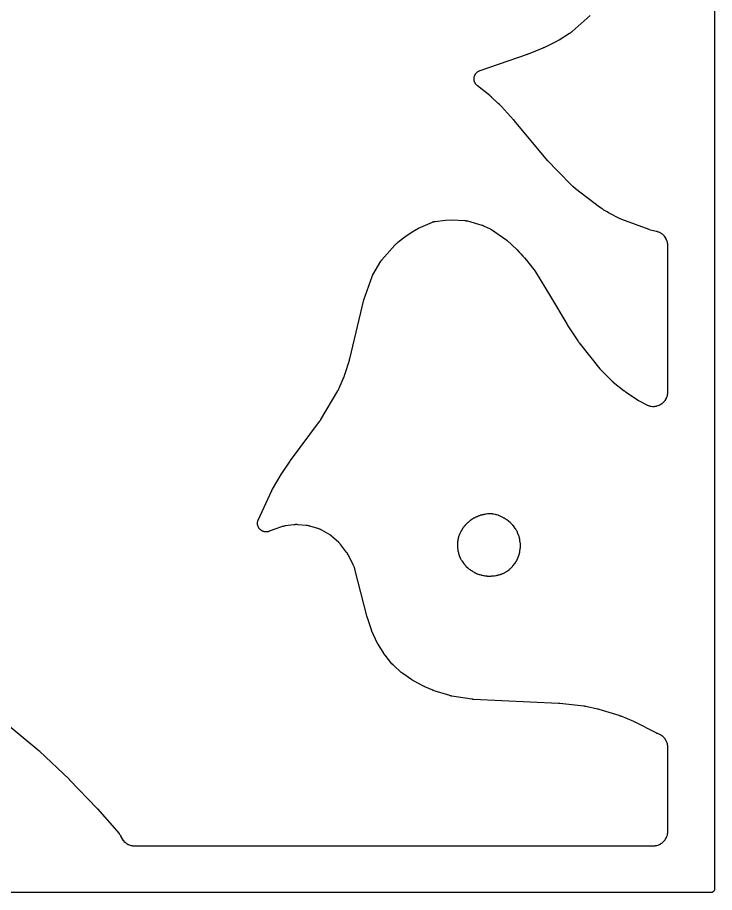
# Model space of a CAD drawing. Header units: millimetres. Extents: x 0 to 300, y 0 to 300.
# Drawn here: x 180.5 to 300, y -0.1 to 150 of the extents above; entities that cross this region are included whole.
import ezdxf

# ---------------------------------------------------------------- set-up
doc = ezdxf.new("R2010")
doc.units = ezdxf.units.MM
doc.layers.add('CUT', color=7, linetype='CONTINUOUS')

msp = doc.modelspace()

# ---------------------------------------------------------------- linework, layer by layer
at = {"layer": 'CUT'}
for points in [[(300.0045, 298.5625), (300.0045, 1.4375), (300.0045, 0.5522), (300.0009, 0.4788), (299.9923, 0.4206), (299.978, 0.3635), (299.9582, 0.3082), (299.933, 0.255), (299.9028, 0.2046), (299.8678, 0.1573), (299.8283, 0.1137), (299.7847, 0.0743), (299.7375, 0.0392), (299.687, 0.009), (299.6339, -0.0162), (299.5785, -0.036), (299.5214, -0.0503), (299.4633, -0.0589), (299.3898, -0.0625), (298.5045, -0.0625), (1.4375, -0.0625)], [(176.9779, 30.1653), (184.1324, 24.2944), (184.1376, 24.2901), (184.1496, 24.2801), (184.1547, 24.2757), (184.167, 24.2654), (184.1733, 24.26), (184.1878, 24.2475), (184.194, 24.2421), (184.2012, 24.2358), (184.2074, 24.2303), (184.2218, 24.2174), (184.2279, 24.2119), (184.231, 24.2091), (184.2382, 24.2025), (184.2549, 24.1869), (184.262, 24.1802), (189.3287, 19.3594), (189.3394, 19.3492), (189.3503, 19.3387), (189.3539, 19.3351), (189.3628, 19.3264), (189.3666, 19.3227), (189.3709, 19.3184), (189.3747, 19.3146), (189.3835, 19.3057), (189.3868, 19.3024), (189.3938, 19.2952), (189.4038, 19.2849), (189.4082, 19.2803), (194.1324, 14.3379), (194.1413, 14.3286), (194.1503, 14.319), (194.1533, 14.3157), (194.1607, 14.3078), (194.1638, 14.3044), (194.1675, 14.3005), (194.1706, 14.2971), (194.1779, 14.289), (194.1806, 14.286), (194.1865, 14.2795), (194.1948, 14.2702), (194.1985, 14.266), (197.904, 10.0545), (197.9292, 10.0245), (197.9742, 9.9686), (198.0206, 9.9056), (198.0497, 9.8622), (198.0904, 9.7954), (198.1156, 9.7497), (198.1504, 9.6795), (198.1796, 9.6136), (198.194, 9.5793), (198.2146, 9.5271), (198.2252, 9.5017), (198.2973, 9.341), (198.3226, 9.2909), (198.4129, 9.1313), (198.4436, 9.0826), (198.548, 8.9335), (198.5833, 8.888), (198.7015, 8.7496), (198.7409, 8.7077), (198.8719, 8.5812), (198.9151, 8.5432), (199.0576, 8.4299), (199.1043, 8.3963), (199.257, 8.2971), (199.3067, 8.2681), (199.4682, 8.1841), (199.5205, 8.16), (199.6893, 8.0918), (199.7436, 8.0728), (199.9181, 8.0211), (199.9741, 8.0074), (200.1527, 7.9727), (200.2097, 7.9644), (200.3934, 7.9468), (200.4221, 7.9447), (200.4783, 7.942), (200.4927, 7.9415), (200.5862, 7.9392), (200.6006, 7.939), (264.516, 7.939), (289.4419, 7.939), (289.4567, 7.9392), (289.5523, 7.9416), (289.567, 7.9421), (289.6245, 7.9449), (289.6538, 7.9471), (289.8417, 7.9656), (289.8999, 7.9742), (290.0825, 8.0106), (290.1396, 8.0249), (290.3177, 8.0789), (290.3732, 8.0987), (290.5451, 8.17), (290.5984, 8.1952), (290.7625, 8.2829), (290.813, 8.3132), (290.9678, 8.4166), (291.0151, 8.4517), (291.159, 8.5698), (291.2026, 8.6093), (291.3343, 8.7409), (291.3738, 8.7846), (291.4919, 8.9285), (291.527, 8.9757), (291.6304, 9.1305), (291.6607, 9.181), (291.7484, 9.3452), (291.7736, 9.3984), (291.8448, 9.5704), (291.8647, 9.6258), (291.9187, 9.804), (291.933, 9.8611), (291.9693, 10.0437), (291.978, 10.1019), (291.9965, 10.2897), (291.9986, 10.3191), (292.0014, 10.3765), (292.002, 10.3912), (292.0043, 10.4869), (292.0045, 10.5016), (292.0045, 24.7385), (292.0043, 24.7534), (292.0019, 24.8501), (292.0014, 24.865), (291.9985, 24.923), (291.9963, 24.9527), (291.9774, 25.1425), (291.9686, 25.2014), (291.9315, 25.3859), (291.9168, 25.4436), (291.8616, 25.6234), (291.8414, 25.6794), (291.7686, 25.8529), (291.7429, 25.9066), (291.6533, 26.0721), (291.6224, 26.123), (291.5169, 26.2787), (291.4811, 26.3263), (291.3607, 26.4709), (291.3203, 26.5146), (291.1861, 26.6466), (291.1417, 26.6861), (290.9951, 26.8041), (290.9469, 26.8391), (290.7894, 26.9419), (290.738, 26.972), (290.571, 27.0587), (290.5169, 27.0835), (290.3397, 27.1542), (290.3118, 27.1646), (290.284, 27.1741), (290.2797, 27.1756), (290.2694, 27.1792), (290.2651, 27.1807), (290.2447, 27.1879), (290.2292, 27.1936), (290.1933, 27.2071), (290.1779, 27.213), (290.1556, 27.2218), (290.1255, 27.2344), (290.0592, 27.2635), (290.0198, 27.2819), (290.0067, 27.2884), (289.997, 27.2933), (286.4221, 29.126), (286.4121, 29.131), (286.3419, 29.1653), (286.3311, 29.1705), (286.2428, 29.2115), (286.2321, 29.2164), (286.1617, 29.2474), (286.1501, 29.2524), (283.9818, 30.1545), (283.9683, 30.16), (283.8803, 30.1941), (283.8667, 30.1992), (283.7552, 30.2394), (283.7414, 30.2441), (283.6519, 30.2739), (283.638, 30.2784), (280.218, 31.3265), (280.206, 31.3301), (280.1278, 31.3522), (280.1157, 31.3555), (280.017, 31.3813), (280.0049, 31.3844), (279.9258, 31.4033), (279.9136, 31.4061), (277.9663, 31.8293), (277.9513, 31.8324), (277.8536, 31.851), (277.8385, 31.8537), (277.7153, 31.874), (277.7002, 31.8763), (277.6016, 31.8899), (277.5864, 31.8918), (273.4947, 32.3519), (273.4855, 32.3529), (273.4217, 32.3591), (273.4119, 32.3599), (273.3323, 32.3663), (273.3227, 32.367), (273.2597, 32.3711), (273.2494, 32.3716), (258.6635, 33.0544), (258.6513, 33.0551), (258.6226, 33.0568), (258.6104, 33.0577), (258.5954, 33.0588), (258.5832, 33.0598), (258.5546, 33.0623), (258.5424, 33.0634), (258.5283, 33.0649), (258.5161, 33.0662), (258.4876, 33.0695), (258.4754, 33.071), (258.4606, 33.0729), (258.4484, 33.0746), (258.42, 33.0786), (258.4079, 33.0804), (254.9528, 33.6238), (254.9369, 33.6264), (254.8999, 33.6329), (254.8841, 33.6359), (254.8648, 33.6396), (254.849, 33.6428), (254.8123, 33.6506), (254.7965, 33.6541), (254.7786, 33.6583), (254.7629, 33.6621), (254.7265, 33.6712), (254.7109, 33.6753), (254.6919, 33.6804), (254.6764, 33.6847), (254.6403, 33.6951), (254.6249, 33.6997), (251.9503, 34.5246), (251.9376, 34.5286), (251.9079, 34.5382), (251.8952, 34.5425), (251.8798, 34.5477), (251.8672, 34.5521), (251.8379, 34.5626), (251.8253, 34.5672), (251.8109, 34.5726), (251.7985, 34.5774), (251.7694, 34.5888), (251.757, 34.5937), (251.7419, 34.5999), (251.7296, 34.605), (251.7009, 34.6173), (251.6887, 34.6226), (250.3543, 35.2152), (250.3487, 35.2177), (250.3356, 35.2236), (250.3301, 35.2261), (250.3167, 35.2323), (250.3099, 35.2355), (250.294, 35.243), (250.2871, 35.2462), (250.2793, 35.25), (250.2725, 35.2533), (250.2567, 35.2611), (250.2499, 35.2644), (250.2464, 35.2662), (250.2384, 35.2702), (250.2199, 35.2797), (250.212, 35.2839), (248.3607, 36.2593), (248.3488, 36.2657), (248.3212, 36.2808), (248.3094, 36.2873), (248.2953, 36.2953), (248.2837, 36.302), (248.2567, 36.3178), (248.2452, 36.3246), (248.2321, 36.3326), (248.2206, 36.3397), (248.1941, 36.3563), (248.1828, 36.3635), (248.169, 36.3724), (248.1578, 36.3797), (248.1318, 36.3971), (248.1207, 36.4047), (246.5395, 37.4965), (246.5272, 37.5051), (246.4986, 37.5255), (246.4865, 37.5344), (246.4717, 37.5453), (246.4597, 37.5544), (246.4319, 37.5757), (246.42, 37.585), (246.4065, 37.5957), (246.3948, 37.6052), (246.3677, 37.6274), (246.3562, 37.6371), (246.3422, 37.6489), (246.3308, 37.6588), (246.3045, 37.682), (246.2933, 37.692), (244.9314, 38.9304), (244.9194, 38.9416), (244.8915, 38.9679), (244.8796, 38.9793), (244.8653, 38.9933), (244.8537, 39.0049), (244.8267, 39.0322), (244.8153, 39.044), (244.8023, 39.0577), (244.7911, 39.0697), (244.7652, 39.098), (244.7542, 39.1102), (244.741, 39.1252), (244.7302, 39.1376), (244.7054, 39.1668), (244.6948, 39.1795), (243.518, 40.615), (243.5087, 40.6265), (243.4871, 40.6537), (243.478, 40.6654), (243.467, 40.6797), (243.4581, 40.6916), (243.4375, 40.7194), (243.4287, 40.7314), (243.4188, 40.7453), (243.4103, 40.7574), (243.3906, 40.7859), (243.3823, 40.7982), (243.3723, 40.8133), (243.3641, 40.8257), (243.3454, 40.8548), (243.3375, 40.8674), (242.3111, 42.5237), (242.3039, 42.5354), (242.2875, 42.563), (242.2805, 42.5748), (242.2721, 42.5893), (242.2653, 42.6013), (242.2497, 42.6293), (242.2431, 42.6414), (242.2356, 42.6553), (242.2292, 42.6674), (242.2144, 42.6959), (242.2082, 42.7082), (242.2007, 42.7232), (242.1946, 42.7355), (242.1807, 42.7645), (242.1749, 42.7769), (241.2628, 44.7523), (241.2575, 44.764), (241.2454, 44.7914), (241.2402, 44.8032), (241.2341, 44.8176), (241.2291, 44.8294), (241.2177, 44.8572), (241.2129, 44.8691), (241.2075, 44.8828), (241.2029, 44.8948), (241.1923, 44.9228), (241.1878, 44.9349), (241.1825, 44.9496), (241.1782, 44.9617), (241.1684, 44.9901), (241.1643, 45.0022), (240.4346, 47.2165), (240.4327, 47.2224), (240.4282, 47.2363), (240.4263, 47.2422), (240.4219, 47.2565), (240.4196, 47.2638), (240.4144, 47.281), (240.4122, 47.2883), (240.4096, 47.2968), (240.4075, 47.3042), (240.4026, 47.3215), (240.4005, 47.3289), (240.3994, 47.3326), (240.397, 47.3414), (240.3916, 47.362), (240.3893, 47.3708), (238.3394, 55.3981), (238.3353, 55.4132), (238.3076, 55.511), (238.3031, 55.526), (238.285, 55.5843), (238.2749, 55.6139), (238.2044, 55.8045), (238.1928, 55.8336), (238.1686, 55.8896), (238.1623, 55.9039), (238.1196, 55.9962), (238.1129, 56.0104), (237.2908, 57.6756), (237.2844, 57.6882), (237.242, 57.7691), (237.2354, 57.7815), (237.2088, 57.8296), (237.1946, 57.8538), (237.0987, 58.0093), (237.0834, 58.0329), (237.0525, 58.0783), (237.0444, 58.0898), (236.9911, 58.164), (236.9828, 58.1754), (235.9424, 59.5551), (235.9331, 59.5671), (235.8719, 59.6442), (235.8623, 59.656), (235.8243, 59.7013), (235.8043, 59.7241), (235.6705, 59.8685), (235.6494, 59.8902), (235.607, 59.9316), (235.596, 59.942), (235.5238, 60.009), (235.5126, 60.0191), (234.3929, 61.0065), (234.3814, 61.0163), (234.3064, 61.0792), (234.2947, 61.0888), (234.2486, 61.1254), (234.2246, 61.1436), (234.0654, 61.2577), (234.0405, 61.2747), (233.991, 61.3065), (233.9782, 61.3145), (233.8946, 61.3655), (233.8816, 61.3731), (232.6754, 62.0664), (232.6602, 62.0748), (232.5608, 62.1282), (232.5454, 62.1362), (232.4848, 62.1665), (232.4534, 62.1811), (232.2462, 62.2701), (232.2139, 62.2829), (232.1503, 62.306), (232.1339, 62.3117), (232.0267, 62.3471), (232.0102, 62.3523), (230.5935, 62.7752), (230.579, 62.7794), (230.4841, 62.8051), (230.4694, 62.8089), (230.412, 62.8229), (230.3825, 62.8294), (230.1894, 62.8664), (230.1596, 62.8713), (230.1011, 62.8795), (230.0861, 62.8814), (229.9884, 62.8925), (229.9733, 62.8941), (228.5691, 63.0185), (228.5525, 63.0197), (228.4443, 63.0263), (228.4276, 63.0271), (228.3626, 63.0292), (228.3293, 63.0294), (228.1128, 63.0245), (228.0795, 63.0228), (228.0147, 63.0177), (227.9981, 63.0161), (227.8903, 63.0047), (227.8738, 63.0027), (226.4047, 62.8048), (226.3887, 62.8024), (226.2848, 62.7855), (226.2689, 62.7827), (226.2068, 62.7709), (226.1751, 62.764), (225.9709, 62.7136), (225.9397, 62.705), (225.8792, 62.6866), (225.8638, 62.6816), (225.764, 62.6483), (225.7487, 62.6429), (223.658, 61.8801), (223.6157, 61.8658), (223.5378, 61.8417), (223.4515, 61.8196), (223.3934, 61.8077), (223.3053, 61.7942), (223.2463, 61.7882), (223.1573, 61.7835), (223.098, 61.7833), (223.009, 61.7874), (222.95, 61.7931), (222.8619, 61.806), (222.8037, 61.8175), (222.7172, 61.8391), (222.6605, 61.8562), (222.5766, 61.8862), (222.5218, 61.909), (222.4413, 61.9471), (222.389, 61.9751), (222.3127, 62.021), (222.2634, 62.0541), (222.192, 62.1073), (222.1463, 62.1451), (222.0804, 62.2051), (222.0387, 62.2472), (221.9791, 62.3135), (221.9417, 62.3595), (221.889, 62.4313), (221.8563, 62.4808), (221.811, 62.5575), (221.7833, 62.61), (221.7458, 62.6908), (221.7235, 62.7457), (221.6941, 62.8299), (221.6774, 62.8867), (221.6565, 62.9733), (221.6454, 63.0316), (221.6332, 63.1199), (221.628, 63.1789), (221.6245, 63.268), (221.6251, 63.3273), (221.6305, 63.4162), (221.6346, 63.4536), (221.714, 63.6615), (221.716, 63.6668), (221.7208, 63.6791), (221.7229, 63.6844), (221.7279, 63.697), (221.7305, 63.7035), (221.7366, 63.7186), (221.7393, 63.7251), (221.7424, 63.7326), (221.7451, 63.739), (221.7515, 63.7541), (221.7542, 63.7605), (221.7556, 63.7638), (221.759, 63.7714), (221.7668, 63.789), (221.7702, 63.7966), (224.0736, 68.8604), (224.0793, 68.8726), (224.0927, 68.9008), (224.0985, 68.9129), (224.1057, 68.9275), (224.1116, 68.9395), (224.1258, 68.9673), (224.132, 68.9792), (224.1392, 68.9927), (224.1455, 69.0045), (224.1605, 69.0319), (224.167, 69.0436), (224.1751, 69.0578), (224.1818, 69.0694), (224.1976, 69.0963), (224.2045, 69.1078), (225.7174, 71.5983), (227.2164, 73.895), (227.2194, 73.8997), (227.2266, 73.9105), (227.2297, 73.9152), (227.237, 73.9261), (227.2408, 73.9317), (227.2498, 73.9449), (227.2536, 73.9505), (227.2581, 73.957), (227.262, 73.9626), (227.2712, 73.9756), (227.2747, 73.9804), (227.2822, 73.9909), (227.293, 74.0058), (227.2978, 74.0123), (232.2658, 80.7), (232.2749, 80.7127), (232.3333, 80.7957), (232.3421, 80.8085), (232.4127, 80.9146), (232.4211, 80.9278), (232.4751, 81.0137), (232.4833, 81.027), (232.4859, 81.0316), (235.4126, 85.972), (235.4213, 85.9866), (235.4312, 86.004), (235.4434, 86.0263), (235.4592, 86.0543), (235.4653, 86.0654), (235.4878, 86.1072), (235.4935, 86.1177), (235.5029, 86.1354), (235.5763, 86.2807), (235.585, 86.2986), (235.6397, 86.4163), (235.6478, 86.4346), (236.49, 88.4173), (236.4956, 88.4308), (236.5307, 88.5194), (236.5359, 88.533), (236.5772, 88.6452), (236.5821, 88.6591), (236.6128, 88.7492), (236.6174, 88.7631), (237.0009, 89.9856), (237.0477, 90.1076), (237.0545, 90.1262), (237.0966, 90.2479), (237.1028, 90.2667), (237.1506, 90.421), (237.1562, 90.44), (237.1902, 90.5642), (237.1951, 90.5834), (237.2166, 90.6734), (237.3952, 91.2425), (237.3979, 91.2516), (237.4168, 91.3152), (237.4196, 91.325), (237.4417, 91.4047), (237.4443, 91.4143), (237.4608, 91.4776), (237.4634, 91.488), (239.8948, 101.5779), (241.2812, 105.587), (241.285, 105.5978), (241.2903, 105.6124), (241.3069, 105.6551), (241.3364, 105.7255), (241.35, 105.7564), (241.3649, 105.7868), (241.3881, 105.8323), (241.3913, 105.838), (241.3978, 105.8492), (241.4026, 105.8575), (242.7823, 108.183), (242.787, 108.1907), (242.7891, 108.1942), (242.8035, 108.217), (242.8233, 108.2473), (242.8413, 108.2739), (242.856, 108.2947), (242.8645, 108.3065), (242.8676, 108.3109), (242.8867, 108.3361), (242.93, 108.3913), (242.9568, 108.4238), (242.9661, 108.4346), (242.973, 108.4425), (245.1904, 110.952), (245.4984, 111.2387), (245.5907, 111.3246), (245.6564, 111.3858), (245.7166, 111.4418), (247.1276, 112.5747), (247.1368, 112.5808), (247.1421, 112.5842), (247.2265, 112.639), (248.175, 113.2553), (249.2697, 113.8552), (251.636, 114.9126), (251.6465, 114.9172), (251.6607, 114.9234), (251.7032, 114.9404), (251.7534, 114.9591), (251.8286, 114.9834), (251.9025, 115.0038), (251.9804, 115.0216), (252.035, 115.0315), (252.0809, 115.0386), (252.0959, 115.0405), (252.1072, 115.0419), (253.8717, 115.2468), (254.9717, 115.2781), (257.2129, 115.1763), (257.2259, 115.1756), (257.2435, 115.1746), (257.2955, 115.1699), (257.382, 115.1597), (257.4201, 115.1543), (257.4579, 115.1473), (257.5432, 115.1296), (257.594, 115.1175), (257.611, 115.1129), (257.6236, 115.1094), (260.1319, 114.3947), (260.141, 114.3921), (260.1552, 114.3879), (260.1784, 114.3807), (260.2095, 114.3705), (260.237, 114.3611), (260.2586, 114.3532), (260.271, 114.3487), (260.2756, 114.3469), (260.3021, 114.3364), (260.3607, 114.312), (260.3955, 114.2967), (260.4071, 114.2913), (260.4157, 114.2872), (261.5429, 113.7474), (261.5494, 113.7443), (261.5643, 113.737), (261.567, 113.7356), (261.5956, 113.7209), (261.6348, 113.6998), (261.6606, 113.6842), (261.7298, 113.6407), (261.7591, 113.6215), (264.2009, 111.9476), (264.2144, 111.9381), (264.2457, 111.9158), (264.259, 111.9062), (264.2749, 111.8944), (264.288, 111.8845), (264.3182, 111.8612), (264.3311, 111.8511), (264.3458, 111.8394), (264.3585, 111.8291), (264.3879, 111.8047), (264.4005, 111.7941), (264.4156, 111.7811), (264.4279, 111.7703), (264.4565, 111.7448), (264.4686, 111.7338), (266.106, 110.2183), (266.5312, 109.7512), (266.7755, 109.4828), (267.162, 109.0582), (267.3995, 108.7972), (267.7515, 108.3693), (268.8157, 107.0753), (269.2284, 106.4943), (269.2802, 106.4214), (269.2935, 106.4027), (269.3006, 106.3928), (271.8925, 102.1587), (274.6596, 97.4404), (274.6631, 97.4345), (274.6877, 97.3935), (274.6916, 97.3872), (274.723, 97.3364), (274.7268, 97.3303), (274.7521, 97.2905), (274.7563, 97.284), (276.5427, 94.5521), (276.5505, 94.5405), (276.6018, 94.4658), (276.6099, 94.4544), (276.6765, 94.3622), (276.6848, 94.351), (276.7396, 94.2788), (276.7481, 94.2678), (276.7797, 94.2281), (276.7833, 94.2234), (280.3494, 89.7378), (280.3609, 89.7238), (280.4365, 89.6344), (280.4483, 89.6208), (280.5465, 89.5115), (280.5587, 89.4982), (280.5665, 89.4901), (280.5678, 89.4887), (280.58, 89.4754), (280.661, 89.3907), (280.6736, 89.3778), (282.347, 87.7273), (282.3586, 87.7163), (282.4344, 87.6453), (282.4462, 87.6346), (282.5437, 87.5481), (282.5558, 87.5377), (282.6353, 87.4709), (282.6477, 87.4608), (282.6484, 87.4602), (284.5372, 85.9577), (284.5457, 85.9511), (284.6049, 85.9057), (284.6141, 85.8988), (284.689, 85.8436), (284.6982, 85.837), (284.7582, 85.7945), (284.7681, 85.7876), (286.7155, 84.4666), (286.7155, 84.4665), (286.7191, 84.4641), (286.7326, 84.4552), (286.8205, 84.3989), (286.8342, 84.3905), (286.9465, 84.3228), (286.9604, 84.3147), (287.0512, 84.2632), (287.0653, 84.2554), (288.2711, 83.614), (288.2842, 83.6073), (288.3697, 83.5645), (288.3829, 83.558), (288.4349, 83.5336), (288.4618, 83.5217), (288.6361, 83.4499), (288.6915, 83.4302), (288.8696, 83.3765), (288.9267, 83.3623), (289.1091, 83.3264), (289.1673, 83.3178), (289.3524, 83.2999), (289.4111, 83.2971), (289.5971, 83.2974), (289.6558, 83.3004), (289.8409, 83.3188), (289.899, 83.3276), (290.0814, 83.3641), (290.1384, 83.3784), (290.3163, 83.4326), (290.3717, 83.4525), (290.5434, 83.5239), (290.5965, 83.5491), (290.5985, 83.5501), (290.6036, 83.5525), (290.7672, 83.6405), (290.8176, 83.6708), (290.9718, 83.7743), (291.0189, 83.8094), (291.1623, 83.9275), (291.2058, 83.9671), (291.3369, 84.0986), (291.3763, 84.1422), (291.494, 84.286), (291.5289, 84.3332), (291.6319, 84.4878), (291.6621, 84.5382), (291.7495, 84.7022), (291.7745, 84.7553), (291.8455, 84.927), (291.8652, 84.9823), (291.9191, 85.1601), (291.9333, 85.2171), (291.9695, 85.3993), (291.9781, 85.4575), (291.9965, 85.6449), (291.9987, 85.6742), (292.0015, 85.7315), (292.002, 85.7462), (292.0043, 85.8417), (292.0045, 85.8564), (292.0045, 110.8143), (292.0043, 110.8286), (292.0021, 110.9218), (292.0016, 110.9362), (291.9989, 110.9922), (291.9969, 111.0208), (291.9793, 111.2038), (291.9711, 111.2606), (291.9366, 111.4387), (291.923, 111.4944), (291.8717, 111.6684), (291.8528, 111.7226), (291.7851, 111.8909), (291.7612, 111.943), (291.6777, 112.104), (291.6489, 112.1537), (291.5504, 112.306), (291.517, 112.3526), (291.4044, 112.4948), (291.3667, 112.5381), (291.241, 112.6689), (291.1993, 112.7083), (291.0618, 112.8265), (291.0165, 112.8618), (290.8683, 112.9664), (290.8199, 112.9971), (290.6623, 113.0871), (290.6112, 113.1131), (290.4458, 113.1875), (290.3924, 113.2085), (290.2183, 113.2677), (290.1909, 113.2762), (290.137, 113.2917), (290.1232, 113.2955), (290.033, 113.319), (290.019, 113.3225), (288.7936, 113.6115), (288.7837, 113.6139), (288.7822, 113.6143), (284.1123, 115.3688), (284.0998, 115.3736), (284.0861, 115.3798), (283.8609, 115.4805), (283.8537, 115.4842), (281.8459, 116.5288), (281.5757, 116.6773), (281.0197, 116.9828), (280.8297, 117.1134), (280.7159, 117.1916), (280.5953, 117.2746), (280.2899, 117.4845), (276.184, 120.5954), (276.1684, 120.6072), (276.1683, 120.6073), (276.157, 120.6173), (275.6833, 121.0377), (273.0283, 123.7661), (271.4406, 125.3978), (265.6664, 132.3353), (265.6622, 132.3403), (265.6333, 132.3743), (265.6288, 132.3796), (265.5921, 132.4217), (265.5876, 132.4267), (265.5583, 132.4597), (265.5535, 132.465), (263.4603, 134.7589), (263.4471, 134.7729), (263.3602, 134.8623), (263.3466, 134.8758), (263.234, 134.9844), (263.2199, 134.9975), (263.1274, 135.0811), (263.113, 135.0938), (262.903, 135.2718), (261.7634, 136.3652), (261.7528, 136.3752), (261.6827, 136.4392), (261.6718, 136.4489), (261.5818, 136.5272), (261.5707, 136.5366), (261.4976, 136.5972), (261.4862, 136.6064), (259.3512, 138.2885), (259.3174, 138.3165), (259.2569, 138.3692), (259.1937, 138.4298), (259.1536, 138.4722), (259.0966, 138.5387), (259.0608, 138.5848), (259.0106, 138.6565), (258.9794, 138.7059), (258.9364, 138.7821), (258.9102, 138.8343), (258.8748, 138.9144), (258.8538, 138.9688), (258.8263, 139.052), (258.8107, 139.1082), (258.7915, 139.1936), (258.7814, 139.2511), (258.7706, 139.338), (258.7662, 139.3962), (258.7638, 139.4838), (258.7651, 139.5421), (258.7712, 139.6295), (258.7782, 139.6874), (258.7928, 139.7737), (258.8053, 139.8307), (258.8283, 139.9152), (258.8463, 139.9707), (258.8774, 140.0526), (258.9007, 140.1061), (258.9396, 140.1846), (258.968, 140.2355), (259.0143, 140.3099), (259.0476, 140.3578), (259.1009, 140.4273), (259.1386, 140.4718), (259.1985, 140.5357), (259.2404, 140.5763), (259.3062, 140.6342), (259.3518, 140.6705), (259.4229, 140.7217), (259.4718, 140.7534), (259.5476, 140.7974), (259.5994, 140.8242), (259.679, 140.8607), (259.7536, 140.8905), (259.7946, 140.9057), (267.9112, 143.7007), (267.9184, 143.7032), (267.9683, 143.7211), (267.9759, 143.7239), (268.0378, 143.7471), (268.0453, 143.7499), (268.0939, 143.7688), (268.1018, 143.772), (270.6249, 144.7959), (270.6362, 144.8007), (270.7096, 144.8322), (270.7208, 144.8372), (270.8122, 144.8787), (270.8233, 144.8839), (270.8954, 144.9184), (270.9064, 144.9239), (273.072, 146.0171), (273.0833, 146.023), (273.156, 146.0616), (273.1671, 146.0677), (273.2574, 146.1181), (273.2684, 146.1244), (273.3394, 146.1661), (273.3503, 146.1727), (275.1612, 147.2879), (275.1718, 147.2946), (275.2403, 147.3388), (275.2508, 147.3457), (275.2914, 147.3731), (275.3119, 147.3876), (275.4431, 147.4844), (275.463, 147.4997), (275.5012, 147.5304), (275.5109, 147.5384), (275.5733, 147.5908), (275.5829, 147.599), (278.688, 150.3183)]]:
    msp.add_lwpolyline(points, dxfattribs=at)
msp.add_lwpolyline([(256.0802, 58.1682), (256.0896, 58.1334), (256.1099, 58.0662), (256.1154, 58.0491), (256.1526, 57.9381), (256.1586, 57.9212), (256.1736, 57.8806), (256.174, 57.8794), (256.1746, 57.8779), (256.2997, 57.5393), (256.3042, 57.5274), (256.3343, 57.451), (256.339, 57.4393), (256.3581, 57.3937), (256.3683, 57.3706), (256.3724, 57.362), (256.384, 57.3346), (256.3943, 57.3118), (256.4631, 57.1672), (256.4864, 57.123), (256.567, 56.9845), (256.58, 56.9632), (256.6063, 56.9221), (256.6132, 56.9116), (256.6583, 56.8441), (256.6654, 56.8338), (256.9485, 56.4292), (256.9568, 56.4177), (257.0113, 56.3436), (257.0198, 56.3323), (257.0536, 56.2885), (257.0714, 56.2665), (257.0748, 56.2626), (257.0979, 56.231), (257.1071, 56.2188), (257.1437, 56.1715), (257.163, 56.1477), (257.2926, 55.9966), (257.3132, 55.9738), (257.3544, 55.9305), (257.3651, 55.9195), (257.4355, 55.8491), (257.4465, 55.8384), (257.6358, 55.6585), (257.6448, 55.6502), (257.7037, 55.5964), (257.7129, 55.5882), (257.749, 55.5567), (257.7678, 55.5409), (257.8904, 55.4422), (257.9299, 55.413), (258.0601, 55.3246), (258.0807, 55.3113), (258.1215, 55.286), (258.132, 55.2796), (258.2006, 55.239), (258.2112, 55.2328), (258.3454, 55.157), (258.3731, 55.1347), (258.3875, 55.1235), (258.4821, 55.0521), (258.4968, 55.0413), (258.5549, 55.0002), (258.5853, 54.9801), (258.7866, 54.8551), (258.8181, 54.8368), (258.8807, 54.8031), (258.8969, 54.7947), (259.0029, 54.7416), (259.0193, 54.7337), (259.1958, 54.6519), (259.2126, 54.6445), (259.3225, 54.5976), (259.3395, 54.5906), (259.4062, 54.5646), (259.4408, 54.5522), (259.668, 54.4792), (259.7033, 54.469), (259.7727, 54.4513), (259.7905, 54.447), (259.9071, 54.421), (259.9251, 54.4173), (260.0348, 54.3963), (260.0509, 54.3908), (260.0666, 54.3857), (260.1284, 54.3665), (260.1604, 54.3575), (260.3664, 54.3057), (260.4316, 54.2932), (260.6421, 54.2645), (260.6751, 54.2609), (260.7396, 54.2557), (260.7561, 54.2546), (260.7838, 54.2532), (260.8068, 54.2488), (260.8232, 54.2459), (260.9296, 54.2286), (260.946, 54.2262), (261.0102, 54.2175), (261.0432, 54.214), (261.2551, 54.1974), (261.3214, 54.1959), (261.3413, 54.1966), (261.3846, 54.1957), (261.6008, 54.2035), (261.6345, 54.2057), (261.7001, 54.2118), (261.7169, 54.2136), (261.8168, 54.2257), (261.9093, 54.226), (261.9259, 54.2262), (261.9908, 54.2282), (262.0241, 54.2302), (262.2366, 54.2485), (262.3026, 54.2579), (262.5118, 54.2997), (262.5442, 54.3071), (262.6071, 54.3234), (262.6232, 54.3278), (262.7272, 54.3577), (262.7431, 54.3625), (262.7521, 54.3654), (262.8108, 54.3742), (262.828, 54.377), (262.9394, 54.3971), (262.9565, 54.4004), (263.023, 54.4143), (263.0569, 54.4225), (263.2752, 54.4817), (263.3086, 54.4918), (263.373, 54.5134), (263.3894, 54.5192), (263.4957, 54.5582), (263.512, 54.5644), (263.5206, 54.5679), (263.6783, 54.6311), (263.68, 54.6318), (263.6915, 54.6365), (263.7664, 54.6683), (263.7778, 54.6734), (263.8224, 54.6934), (263.845, 54.7042), (263.9885, 54.776), (264.0322, 54.8003), (264.1692, 54.8839), (264.1902, 54.8973), (264.2309, 54.9245), (264.2412, 54.9316), (264.3078, 54.9782), (264.318, 54.9855), (264.8231, 55.3548), (264.8344, 55.3633), (264.907, 55.419), (264.9181, 55.4277), (264.9293, 55.4368), (264.9337, 55.4402), (264.9448, 55.449), (264.9878, 55.4837), (265.0094, 55.502), (265.1448, 55.6226), (265.1852, 55.6621), (265.3087, 55.7949), (265.3275, 55.816), (265.3632, 55.8582), (265.3722, 55.8691), (265.4299, 55.9407), (265.4386, 55.9518), (265.7953, 56.4162), (265.8032, 56.4268), (265.854, 56.4961), (265.8617, 56.5068), (265.8913, 56.5491), (265.906, 56.5711), (265.997, 56.7141), (266.0099, 56.7365), (266.0132, 56.7416), (266.0396, 56.787), (266.1176, 56.936), (266.1293, 56.9595), (266.1511, 57.0059), (266.1565, 57.0178), (266.1911, 57.0957), (266.1963, 57.1078), (266.4202, 57.6445), (266.425, 57.6563), (266.4552, 57.7333), (266.4597, 57.7451), (266.4769, 57.7918), (266.4852, 57.8158), (266.535, 57.9711), (266.5431, 58.0005), (266.5434, 58.0014), (266.5457, 58.01), (266.5485, 58.0201), (266.5487, 58.0212), (266.5566, 58.0504), (266.5925, 58.2095), (266.5975, 58.2344), (266.6064, 58.2833), (266.6085, 58.2958), (266.6216, 58.3774), (266.6234, 58.39), (266.7038, 58.9736), (266.7054, 58.9859), (266.7148, 59.0662), (266.7161, 59.0786), (266.7207, 59.1269), (266.7226, 59.1517), (266.7312, 59.3109), (266.7314, 59.3309), (266.732, 59.3417), (266.7325, 59.391), (266.7275, 59.5489), (266.7263, 59.5736), (266.7228, 59.6216), (266.7218, 59.6339), (266.7143, 59.7136), (266.7131, 59.7259), (266.6472, 60.3036), (266.6456, 60.3164), (266.6344, 60.3991), (266.6325, 60.4118), (266.6247, 60.4614), (266.6227, 60.473), (266.6192, 60.4952), (266.6148, 60.5202), (266.583, 60.6798), (266.571, 60.7292), (266.5632, 60.7564), (266.5624, 60.7597), (266.5443, 60.8217), (266.5259, 60.8855), (266.5237, 60.8926), (266.5159, 60.9193), (266.5082, 60.9441), (266.4919, 60.9921), (266.4876, 61.0043), (266.4589, 61.0835), (266.4543, 61.0957), (266.2437, 61.6394), (266.2388, 61.6517), (266.2059, 61.7315), (266.2007, 61.7437), (266.1798, 61.7912), (266.1686, 61.8152), (266.0934, 61.9679), (266.0678, 62.0144), (265.9794, 62.1598), (265.9651, 62.1821), (265.9409, 62.2181), (265.9387, 62.2217), (265.9239, 62.2446), (265.8938, 62.2887), (265.886, 62.2999), (265.8343, 62.3721), (265.8263, 62.3832), (265.6393, 62.6324), (265.5084, 62.81), (265.5006, 62.8203), (265.449, 62.8872), (265.441, 62.8975), (265.4091, 62.937), (265.3988, 62.9492), (265.3968, 62.9517), (265.3654, 62.9901), (265.3489, 63.0094), (265.2407, 63.1308), (265.2053, 63.1672), (265.0872, 63.279), (265.0684, 63.2961), (265.031, 63.3286), (265.0213, 63.3368), (264.9579, 63.3896), (264.9481, 63.3976), (264.3936, 63.8399), (264.3799, 63.8506), (264.2894, 63.9185), (264.2753, 63.9288), (264.2198, 63.968), (264.1908, 63.9873), (264.1389, 64.0196), (264.1329, 64.0236), (263.9367, 64.1458), (263.906, 64.1638), (263.845, 64.1969), (263.8292, 64.2052), (263.726, 64.2573), (263.71, 64.2651), (263.1454, 64.5299), (263.1291, 64.5373), (263.022, 64.5837), (263.0055, 64.5905), (262.9404, 64.6164), (262.9067, 64.6287), (262.6854, 64.7018), (262.651, 64.712), (262.5834, 64.7299), (262.5659, 64.7342), (262.4524, 64.7607), (262.4348, 64.7645), (262.1173, 64.8287), (262.1039, 64.8312), (262.0168, 64.8467), (262.0034, 64.849), (261.9508, 64.8571), (261.9238, 64.8607), (261.7503, 64.8796), (261.696, 64.883), (261.5238, 64.8861), (261.4694, 64.8846), (261.2953, 64.8718), (261.2682, 64.8692), (261.2154, 64.8629), (261.2019, 64.8612), (261.1739, 64.8572), (261.1185, 64.8576), (261.0573, 64.855), (260.8644, 64.8368), (260.8038, 64.8279), (260.6112, 64.7896), (260.5813, 64.7828), (260.5233, 64.7682), (260.5085, 64.7642), (260.4125, 64.7374), (260.3978, 64.7331), (260.3791, 64.7273), (260.2545, 64.7067), (260.2416, 64.7044), (260.1577, 64.6886), (260.1448, 64.6861), (260.0945, 64.6755), (260.069, 64.6695), (259.9058, 64.6276), (259.8555, 64.6123), (259.8251, 64.6016), (259.8104, 64.597), (259.7468, 64.574), (259.6988, 64.557), (259.6881, 64.5527), (259.6548, 64.5407), (259.6064, 64.5207), (259.4542, 64.4501), (259.4307, 64.4386), (259.4104, 64.4281), (259.3642, 64.4127), (259.3513, 64.4082), (259.3011, 64.3902), (259.2756, 64.3804), (259.1135, 64.3139), (259.064, 64.2909), (258.9087, 64.2098), (258.8847, 64.1967), (258.8386, 64.1698), (258.8268, 64.1628), (258.7511, 64.1165), (258.7395, 64.1092), (258.2198, 63.7747), (258.2073, 63.7665), (258.127, 63.712), (258.1148, 63.7034), (258.0674, 63.6695), (258.0435, 63.6515), (257.8917, 63.5308), (257.8688, 63.5116), (257.825, 63.4731), (257.8139, 63.4632), (257.7426, 63.3973), (257.7318, 63.387), (257.705, 63.361), (257.6755, 63.3335), (257.6664, 63.3248), (257.3136, 62.9813), (257.3015, 62.9692), (257.2238, 62.8892), (257.2121, 62.8767), (257.1669, 62.8273), (257.1444, 62.8014), (257.1111, 62.7606), (257.0034, 62.629), (256.9824, 62.6019), (256.9431, 62.5479), (256.9333, 62.534), (256.8704, 62.4422), (256.8609, 62.4279), (256.6124, 62.0419), (256.6032, 62.0272), (256.5451, 61.9309), (256.5363, 61.916), (256.5324, 61.9091), (256.5214, 61.8908), (256.5129, 61.8762), (256.4804, 61.8185), (256.4646, 61.7885), (256.3674, 61.5908), (256.3532, 61.56), (256.3275, 61.4991), (256.3211, 61.4834), (256.281, 61.3807), (256.275, 61.3648), (256.1295, 60.9584), (256.1254, 60.9466), (256.0996, 60.8696), (256.0958, 60.8577), (256.0812, 60.8111), (256.0743, 60.787), (256.033, 60.6322), (256.0221, 60.5834), (255.9939, 60.4257), (255.99, 60.401), (255.9881, 60.3873), (255.9839, 60.3635), (255.9801, 60.3386), (255.9737, 60.2899), (255.9721, 60.2774), (255.9631, 60.1961), (255.9619, 60.1836), (255.9244, 59.7661), (255.9232, 59.7504), (255.9167, 59.6483), (255.9159, 59.6325), (255.9136, 59.5711), (255.9135, 59.5584), (255.9131, 59.5368), (255.9149, 59.3367), (255.916, 59.3059), (255.9196, 59.2459), (255.9207, 59.2305), (255.9293, 59.1308), (255.9308, 59.1155), (255.9783, 58.6908), (255.9806, 58.6731), (255.9968, 58.5587), (255.9996, 58.5412), (256.005, 58.5097), (256.0066, 58.5), (256.0187, 58.4309), (256.026, 58.3956)], close=True, dxfattribs=at)

doc.saveas('drawing.dxf')
